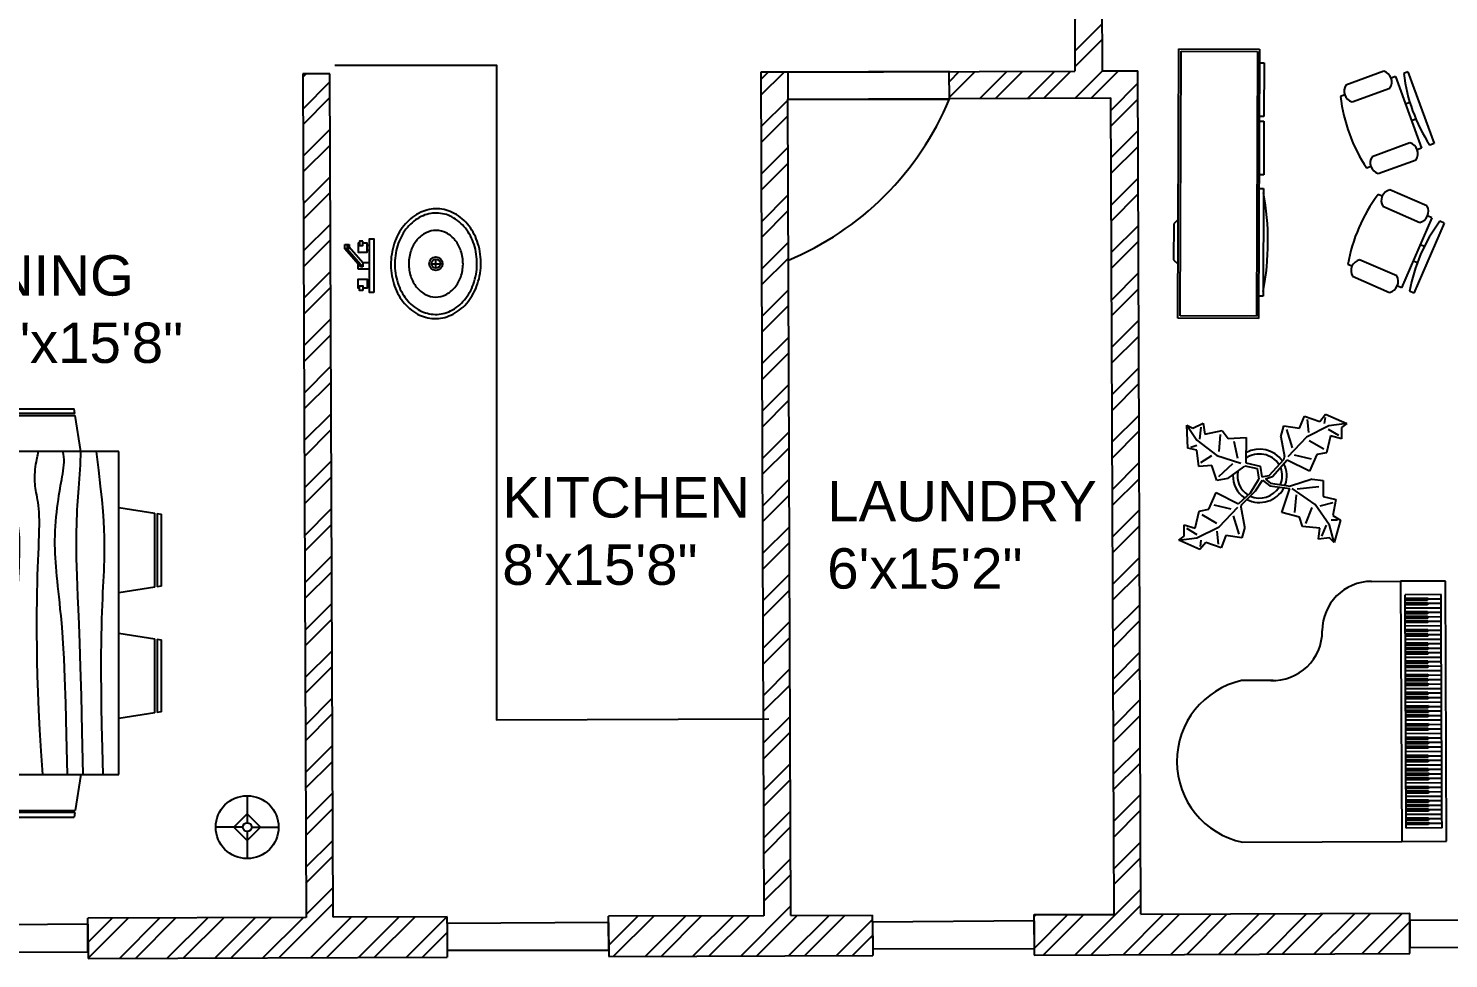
# Model space of a CAD drawing. Header units: inches. Extents: x -1353 to 3986, y -473 to 446.
# Drawn here: x 2347.5 to 2663.9, y 11.8 to 219.1 of the extents above; entities that cross this region are included whole.
import ezdxf

# ---------------------------------------------------------------- set-up
doc = ezdxf.new("R2010")
doc.units = ezdxf.units.IN
doc.header["$MEASUREMENT"] = 0
for name, color, linetype in [('Doors', 30, 'Continuous'), ('Objects', 7, 'Continuous'), ('Trails', 3, 'Continuous'), ('Wall', 1, 'Continuous'), ('Windows', 5, 'Continuous')]:
    doc.layers.add(name, color=color, linetype=linetype)
doc.styles.get("Standard").update_dxf_attribs({"font": 'arial.ttf'})
pattern_1 = [(45, (1040.77, 0), (-5.3033, 5.3033), []), (45, (1044.305, 0), (-5.3033, 5.3033), [])]

# ---------------------------------------------------------------- blocks, each defined once
blk = doc.blocks.new('Piano - Baby Grand')
at = {"linetype": 'Continuous'}
for p, q in [((-29, 8.250005), (-29, -27.249995)), ((7, 1.250005), (7, 8.250005)), ((29, -20.749995), (29, -27.249995)), ((-29, -27.249995), (-29, -37.249995)), ((29, -27.249995), (-29, -27.249995)), ((-26, -36.249995), (-26, -28.249995)), ((-26, -28.249995), (26, -28.249995)), ((-25.25, -33.249995), (-25.25, -28.249995)), ((-24.75, -28.249995), (-24.75, -33.249995)), ((-24.25, -33.249995), (-24.25, -28.249995)), ((-23.75, -28.249995), (-23.75, -33.249995)), ((-23, -36.249995), (-23, -28.249995)), ((-22.25, -33.249995), (-22.25, -28.249995)), ((-21.75, -28.249995), (-21.75, -33.249995)), ((-21.25, -33.249995), (-21.25, -28.249995)), ((-20.75, -28.249995), (-20.75, -33.249995)), ((-20.25, -33.249995), (-20.25, -28.249995)), ((-19.75, -28.249995), (-19.75, -33.249995)), ((-19, -36.249995), (-19, -28.249995)), ((-18.25, -33.249995), (-18.25, -28.249995)), ((-17.75, -28.249995), (-17.75, -33.249995)), ((-17.25, -33.249995), (-17.25, -28.249995)), ((-16.75, -28.249995), (-16.75, -33.249995)), ((-16, -36.249995), (-16, -28.249995)), ((-15.25, -33.249995), (-15.25, -28.249995)), ((-14.75, -28.249995), (-14.75, -33.249995)), ((-14.25, -33.249995), (-14.25, -28.249995)), ((-13.75, -28.249995), (-13.75, -33.249995)), ((-13.25, -33.249995), (-13.25, -28.249995)), ((-12.75, -28.249995), (-12.75, -33.249995)), ((-12, -36.249995), (-12, -28.249995)), ((-11.25, -33.249995), (-11.25, -28.249995)), ((-10.75, -28.249995), (-10.75, -33.249995)), ((-10.25, -33.249995), (-10.25, -28.249995)), ((-9.75, -28.249995), (-9.75, -33.249995)), ((-9, -36.249995), (-9, -28.249995)), ((-8.25, -33.249995), (-8.25, -28.249995)), ((-7.75, -28.249995), (-7.75, -33.249995)), ((-7.25, -33.249995), (-7.25, -28.249995)), ((-6.75, -28.249995), (-6.75, -33.249995)), ((-6.25, -33.249995), (-6.25, -28.249995)), ((-5.75, -28.249995), (-5.75, -33.249995)), ((-5, -36.249995), (-5, -28.249995)), ((-4.25, -33.249995), (-4.25, -28.249995)), ((-3.75, -28.249995), (-3.75, -33.249995)), ((-3.25, -33.249995), (-3.25, -28.249995)), ((-2.75, -28.249995), (-2.75, -33.249995)), ((-2, -36.249995), (-2, -28.249995)), ((-1.25, -33.249995), (-1.25, -28.249995)), ((-0.75, -28.249995), (-0.75, -33.249995)), ((-0.25, -33.249995), (-0.25, -28.249995)), ((0.25, -28.249995), (0.25, -33.249995)), ((0.75, -33.249995), (0.75, -28.249995)), ((1.25, -28.249995), (1.25, -33.249995)), ((2, -36.249995), (2, -28.249995)), ((2.75, -33.249995), (2.75, -28.249995)), ((3.25, -28.249995), (3.25, -33.249995)), ((3.75, -33.249995), (3.75, -28.249995)), ((4.25, -28.249995), (4.25, -33.249995)), ((5, -36.249995), (5, -28.249995)), ((5.75, -33.249995), (5.75, -28.249995)), ((6.25, -28.249995), (6.25, -33.249995)), ((6.75, -33.249995), (6.75, -28.249995)), ((7.25, -28.249995), (7.25, -33.249995)), ((7.75, -33.249995), (7.75, -28.249995)), ((8.25, -28.249995), (8.25, -33.249995)), ((9, -36.249995), (9, -28.249995)), ((9.75, -33.249995), (9.75, -28.249995)), ((10.25, -28.249995), (10.25, -33.249995)), ((10.75, -33.249995), (10.75, -28.249995)), ((11.25, -28.249995), (11.25, -33.249995)), ((12, -36.249995), (12, -28.249995)), ((12.75, -33.249995), (12.75, -28.249995)), ((13.25, -28.249995), (13.25, -33.249995)), ((13.75, -33.249995), (13.75, -28.249995)), ((14.25, -28.249995), (14.25, -33.249995)), ((14.75, -33.249995), (14.75, -28.249995)), ((15.25, -28.249995), (15.25, -33.249995)), ((16, -36.249995), (16, -28.249995)), ((16.75, -33.249995), (16.75, -28.249995)), ((17.25, -28.249995), (17.25, -33.249995)), ((17.75, -33.249995), (17.75, -28.249995)), ((18.25, -28.249995), (18.25, -33.249995)), ((19, -36.249995), (19, -28.249995)), ((19.75, -33.249995), (19.75, -28.249995)), ((20.25, -28.249995), (20.25, -33.249995)), ((20.75, -33.249995), (20.75, -28.249995)), ((21.25, -28.249995), (21.25, -33.249995)), ((21.75, -33.249995), (21.75, -28.249995)), ((22.25, -28.249995), (22.25, -33.249995)), ((23, -36.249995), (23, -28.249995)), ((23.75, -33.249995), (23.75, -28.249995)), ((24.25, -28.249995), (24.25, -33.249995)), ((24.75, -33.249995), (24.75, -28.249995)), ((25.25, -28.249995), (25.25, -33.249995)), ((26, -36.249995), (26, -28.249995)), ((29, -37.249995), (29, -27.249995)), ((-25, -33.249995), (-25.25, -33.249995)), ((-24.75, -33.249995), (-25, -33.249995)), ((-25, -36.249995), (-25, -33.249995)), ((-24, -33.249995), (-24.25, -33.249995)), ((-23.75, -33.249995), (-24, -33.249995)), ((-24, -36.249995), (-24, -33.249995)), ((-22, -33.249995), (-22.25, -33.249995)), ((-21.75, -33.249995), (-22, -33.249995)), ((-22, -36.249995), (-22, -33.249995)), ((-21, -33.249995), (-21.25, -33.249995)), ((-20.75, -33.249995), (-21, -33.249995)), ((-21, -36.249995), (-21, -33.249995)), ((-20, -33.249995), (-20.25, -33.249995)), ((-19.75, -33.249995), (-20, -33.249995)), ((-20, -36.249995), (-20, -33.249995)), ((-18, -33.249995), (-18.25, -33.249995)), ((-17.75, -33.249995), (-18, -33.249995)), ((-18, -36.249995), (-18, -33.249995)), ((-17, -33.249995), (-17.25, -33.249995)), ((-16.75, -33.249995), (-17, -33.249995)), ((-17, -36.249995), (-17, -33.249995)), ((-15, -33.249995), (-15.25, -33.249995)), ((-14.75, -33.249995), (-15, -33.249995)), ((-15, -36.249995), (-15, -33.249995)), ((-14, -33.249995), (-14.25, -33.249995)), ((-13.75, -33.249995), (-14, -33.249995)), ((-14, -36.249995), (-14, -33.249995)), ((-13, -33.249995), (-13.25, -33.249995)), ((-12.75, -33.249995), (-13, -33.249995)), ((-13, -36.249995), (-13, -33.249995)), ((-11, -33.249995), (-11.25, -33.249995)), ((-10.75, -33.249995), (-11, -33.249995)), ((-11, -36.249995), (-11, -33.249995)), ((-10, -33.249995), (-10.25, -33.249995)), ((-9.75, -33.249995), (-10, -33.249995)), ((-10, -36.249995), (-10, -33.249995)), ((-8, -33.249995), (-8.25, -33.249995)), ((-7.75, -33.249995), (-8, -33.249995)), ((-8, -36.249995), (-8, -33.249995)), ((-7, -33.249995), (-7.25, -33.249995)), ((-6.75, -33.249995), (-7, -33.249995)), ((-7, -36.249995), (-7, -33.249995)), ((-6, -33.249995), (-6.25, -33.249995)), ((-5.75, -33.249995), (-6, -33.249995)), ((-6, -36.249995), (-6, -33.249995)), ((-4, -33.249995), (-4.25, -33.249995)), ((-3.75, -33.249995), (-4, -33.249995)), ((-4, -36.249995), (-4, -33.249995)), ((-3, -33.249995), (-3.25, -33.249995)), ((-2.75, -33.249995), (-3, -33.249995)), ((-3, -36.249995), (-3, -33.249995)), ((-1, -33.249995), (-1.25, -33.249995)), ((-0.75, -33.249995), (-1, -33.249995)), ((-1, -36.249995), (-1, -33.249995)), ((0, -33.249995), (-0.25, -33.249995)), ((0.25, -33.249995), (0, -33.249995)), ((0, -36.249995), (0, -33.249995)), ((1, -33.249995), (0.75, -33.249995)), ((1.25, -33.249995), (1, -33.249995)), ((1, -36.249995), (1, -33.249995)), ((3, -33.249995), (2.75, -33.249995)), ((3.25, -33.249995), (3, -33.249995)), ((3, -36.249995), (3, -33.249995)), ((4, -33.249995), (3.75, -33.249995)), ((4.25, -33.249995), (4, -33.249995)), ((4, -36.249995), (4, -33.249995)), ((6, -33.249995), (5.75, -33.249995)), ((6.25, -33.249995), (6, -33.249995)), ((6, -36.249995), (6, -33.249995)), ((7, -33.249995), (6.75, -33.249995)), ((7.25, -33.249995), (7, -33.249995)), ((7, -36.249995), (7, -33.249995)), ((8, -33.249995), (7.75, -33.249995)), ((8.25, -33.249995), (8, -33.249995)), ((8, -36.249995), (8, -33.249995)), ((10, -33.249995), (9.75, -33.249995)), ((10.25, -33.249995), (10, -33.249995)), ((10, -36.249995), (10, -33.249995)), ((11, -33.249995), (10.75, -33.249995)), ((11.25, -33.249995), (11, -33.249995)), ((11, -36.249995), (11, -33.249995)), ((13, -33.249995), (12.75, -33.249995)), ((13.25, -33.249995), (13, -33.249995)), ((13, -36.249995), (13, -33.249995)), ((14, -33.249995), (13.75, -33.249995)), ((14.25, -33.249995), (14, -33.249995)), ((14, -36.249995), (14, -33.249995)), ((15, -33.249995), (14.75, -33.249995)), ((15.25, -33.249995), (15, -33.249995)), ((15, -36.249995), (15, -33.249995)), ((17, -33.249995), (16.75, -33.249995)), ((17.25, -33.249995), (17, -33.249995)), ((17, -36.249995), (17, -33.249995)), ((18, -33.249995), (17.75, -33.249995)), ((18.25, -33.249995), (18, -33.249995)), ((18, -36.249995), (18, -33.249995)), ((20, -33.249995), (19.75, -33.249995)), ((20.25, -33.249995), (20, -33.249995)), ((20, -36.249995), (20, -33.249995)), ((21, -33.249995), (20.75, -33.249995)), ((21.25, -33.249995), (21, -33.249995)), ((21, -36.249995), (21, -33.249995)), ((22, -33.249995), (21.75, -33.249995)), ((22.25, -33.249995), (22, -33.249995)), ((22, -36.249995), (22, -33.249995)), ((24, -33.249995), (23.75, -33.249995)), ((24.25, -33.249995), (24, -33.249995)), ((24, -36.249995), (24, -33.249995)), ((25, -33.249995), (24.75, -33.249995)), ((25.25, -33.249995), (25, -33.249995)), ((25, -36.249995), (25, -33.249995)), ((-29, -37.249995), (29, -37.249995)), ((-26, -36.249995), (-25, -36.249995)), ((-25, -36.249995), (-24, -36.249995)), ((-24, -36.249995), (-23, -36.249995)), ((-23, -36.249995), (-22, -36.249995)), ((-22, -36.249995), (-21, -36.249995)), ((-21, -36.249995), (-20, -36.249995)), ((-20, -36.249995), (-19, -36.249995)), ((-19, -36.249995), (-18, -36.249995)), ((-18, -36.249995), (-17, -36.249995)), ((-17, -36.249995), (-16, -36.249995)), ((-16, -36.249995), (-15, -36.249995)), ((-15, -36.249995), (-14, -36.249995)), ((-14, -36.249995), (-13, -36.249995)), ((-13, -36.249995), (-12, -36.249995)), ((-12, -36.249995), (-11, -36.249995)), ((-11, -36.249995), (-10, -36.249995)), ((-10, -36.249995), (-9, -36.249995)), ((-9, -36.249995), (-8, -36.249995)), ((-8, -36.249995), (-7, -36.249995)), ((-7, -36.249995), (-6, -36.249995)), ((-6, -36.249995), (-5, -36.249995)), ((-5, -36.249995), (-4, -36.249995)), ((-4, -36.249995), (-3, -36.249995)), ((-3, -36.249995), (-2, -36.249995)), ((-2, -36.249995), (-1, -36.249995)), ((-1, -36.249995), (0, -36.249995)), ((0, -36.249995), (1, -36.249995)), ((1, -36.249995), (2, -36.249995)), ((2, -36.249995), (3, -36.249995)), ((3, -36.249995), (4, -36.249995)), ((4, -36.249995), (5, -36.249995)), ((5, -36.249995), (6, -36.249995)), ((6, -36.249995), (7, -36.249995)), ((7, -36.249995), (8, -36.249995)), ((8, -36.249995), (9, -36.249995)), ((9, -36.249995), (10, -36.249995)), ((10, -36.249995), (11, -36.249995)), ((11, -36.249995), (12, -36.249995)), ((12, -36.249995), (13, -36.249995)), ((13, -36.249995), (14, -36.249995)), ((14, -36.249995), (15, -36.249995)), ((15, -36.249995), (16, -36.249995)), ((16, -36.249995), (17, -36.249995)), ((17, -36.249995), (18, -36.249995)), ((18, -36.249995), (19, -36.249995)), ((19, -36.249995), (20, -36.249995)), ((20, -36.249995), (21, -36.249995)), ((21, -36.249995), (22, -36.249995)), ((22, -36.249995), (23, -36.249995)), ((23, -36.249995), (24, -36.249995)), ((24, -36.249995), (25, -36.249995)), ((25, -36.249995), (26, -36.249995))]:
    blk.add_line(p, q, dxfattribs=at)
for centre, radius, start, end in [((-11, 4.327585), 18.42241, 12.29325, 167.7067), ((18, 1.250005), 11, 177.3974, 270), ((18, -20.749995), 11, 0, 90)]:
    blk.add_arc(centre, radius, start, end, dxfattribs=at)
blk = doc.blocks.new('Dining Set - 36 x 72 in.')
at = {"linetype": 'Continuous'}
for p, q in [((-22.2343, 26.00059), (-23.4847, 17.99762)), ((-22.2304, 26), (-5.7608, 26)), ((-22, 27.5), (-22.1562, 26.50042)), ((-5.8416, 26.5), (-22.1534, 26.5)), ((-22, 27.5), (-6, 27.5)), ((-5.8437, 26.49966), (-6, 27.5)), ((-4.5152, 17.99762), (-5.7655, 25.99926)), ((5.7657, 26.00059), (4.5153, 17.99762)), ((5.7696, 26), (22.2392, 26)), ((6, 27.5), (5.8438, 26.50042)), ((22.1584, 26.5), (5.8466, 26.5)), ((6, 27.5), (22, 27.5)), ((22.1563, 26.49966), (22, 27.5)), ((23.4848, 17.99762), (22.2345, 25.99926)), ((36, 18), (-36, 18)), ((-36, 18), (-36, -18)), ((36, -18), (36, 18)), ((-45.5, 8), (-44.5004, 8.15617)), ((-45.5, 8), (-45.5, -8)), ((-44.5, -8.15843), (-44.5, 8.15338)), ((-44.0006, 8.23428), (-35.9976, 9.48474)), ((-44, 8.23041), (-44, -8.23915)), ((44.0006, 8.23428), (35.9976, 9.48474)), ((44, 8.23041), (44, -8.23915)), ((44.5, -8.15843), (44.5, 8.15338)), ((45.5, 8), (44.5005, 8.15617)), ((45.5, 8), (45.5, -8)), ((-44.4997, -8.15631), (-45.5, -8)), ((-35.9976, -9.48476), (-43.9993, -8.2345)), ((35.9976, -9.48476), (43.9993, -8.2345)), ((44.4997, -8.15631), (45.5, -8)), ((-36, -18), (36, -18)), ((-22.2343, -26.0006), (-23.4847, -17.99762)), ((-4.5152, -17.99762), (-5.7655, -25.99928)), ((5.7657, -26.0006), (4.5153, -17.99762)), ((23.4848, -17.99762), (22.2345, -25.99928)), ((-22.2304, -26), (-5.7608, -26)), ((-22, -27.5), (-22.1562, -26.50044)), ((-5.8416, -26.5), (-22.1534, -26.5)), ((-22, -27.5), (-6, -27.5)), ((-5.8437, -26.49967), (-6, -27.5)), ((5.7696, -26), (22.2392, -26)), ((6, -27.5), (5.8438, -26.50044)), ((22.1584, -26.5), (5.8466, -26.5)), ((6, -27.5), (22, -27.5)), ((22.1563, -26.49967), (22, -27.5))]:
    blk.add_line(p, q, dxfattribs=at)
for points in [[(-36, 15), (-31.1772, 14.97754), (-26.8079, 14.91406), (-22.8538, 14.81543), (-19.276, 14.6875), (-16.0362, 14.53613), (-13.0957, 14.36718), (-10.4159, 14.18652), (-7.9583, 14), (-5.6904, 13.81315), (-3.6035, 13.63021), (-1.6954, 13.45508), (0.0365, 13.29166), (1.5945, 13.14388), (2.9811, 13.01562), (4.1988, 12.9108), (5.25, 12.83333), (6.1393, 12.78613), (6.8802, 12.76823), (7.4883, 12.77767), (7.9792, 12.8125), (8.3685, 12.87077), (8.6719, 12.95052), (8.9049, 13.0498), (9.0833, 13.16666), (9.2205, 13.29899), (9.3216, 13.44401), (9.3895, 13.59879), (9.4271, 13.76041), (9.4373, 13.92594), (9.4232, 14.09245), (9.3875, 14.257), (9.3333, 14.41666), (9.2638, 14.56917), (9.1836, 14.71484), (9.0975, 14.85465), (9.0104, 14.98958), (8.9272, 15.1206), (8.8529, 15.2487), (8.7922, 15.37483), (8.75, 15.5), (8.7305, 15.62467), (8.7344, 15.74739), (8.7617, 15.86621), (8.8125, 15.97916), (8.8867, 16.08431), (8.9844, 16.17968), (9.1055, 16.26334), (9.25, 16.33333), (9.4189, 16.38802), (9.6172, 16.42708), (9.8506, 16.45052), (10.125, 16.45833), (10.4463, 16.45052), (10.8203, 16.42708), (11.2529, 16.38802), (11.75, 16.33333), (12.3184, 16.26318), (12.9694, 16.17838), (13.7151, 16.07991), (14.5677, 15.96875), (15.5395, 15.84586), (16.6426, 15.71224), (17.8893, 15.56884), (19.2917, 15.41666), (20.859, 15.25667), (22.5879, 15.08984), (24.4721, 14.91715), (26.5052, 14.73958), (28.6809, 14.5581), (30.9929, 14.3737), (33.4347, 14.18733), (36, 14)], [(-36, 10), (-28.9766, 10.14274), (-23.1725, 10.20442), (-18.4241, 10.19775), (-14.5677, 10.13541), (-11.4399, 10.03011), (-8.877, 9.89453), (-6.7154, 9.74137), (-4.7917, 9.58333), (-2.9698, 9.43082), (-1.2246, 9.28515), (0.4415, 9.14534), (2.026, 9.01041), (3.5266, 8.87939), (4.9408, 8.7513), (6.266, 8.62516), (7.5, 8.5), (8.6411, 8.37549), (9.6914, 8.2539), (10.6538, 8.13818), (11.5312, 8.03125), (12.3267, 7.93603), (13.043, 7.85547), (13.6831, 7.79248), (14.25, 7.75), (14.7471, 7.7303), (15.1797, 7.73307), (15.5537, 7.75732), (15.875, 7.80208), (16.1494, 7.86637), (16.3828, 7.94922), (16.5811, 8.04964), (16.75, 8.16666), (16.8944, 8.29915), (17.0143, 8.44531), (17.1089, 8.60319), (17.1771, 8.77083), (17.218, 8.94629), (17.2305, 9.1276), (17.2137, 9.31282), (17.1667, 9.5), (17.0895, 9.6875), (16.987, 9.875), (16.8649, 10.0625), (16.7292, 10.25), (16.5856, 10.4375), (16.4401, 10.625), (16.2985, 10.8125), (16.1667, 11), (16.05, 11.18733), (15.9518, 11.3737), (15.8752, 11.5581), (15.8229, 11.73958), (15.798, 11.91715), (15.8034, 12.08984), (15.842, 12.25667), (15.9167, 12.41666), (16.0295, 12.56836), (16.1784, 12.70833), (16.3605, 12.83268), (16.5729, 12.9375), (16.8127, 13.01888), (17.0768, 13.07291), (17.3625, 13.0957), (17.6667, 13.08333), (17.9894, 13.03312), (18.3418, 12.94726), (18.7382, 12.82918), (19.1927, 12.68229), (19.7195, 12.51001), (20.3327, 12.31575), (21.0465, 12.10294), (21.875, 11.875), (22.8357, 11.63354), (23.959, 11.37304), (25.2786, 11.08618), (26.8282, 10.76562), (28.6414, 10.40405), (30.752, 9.99414), (33.1936, 9.52856), (36, 9)], [(-36, 5.5), (-30.7157, 5.3348), (-26.069, 5.20963), (-21.9946, 5.11767), (-18.4271, 5.05208), (-15.3009, 5.00602), (-12.5508, 4.97265), (-10.1112, 4.94515), (-7.9167, 4.91666), (-5.909, 4.88167), (-4.0586, 4.83984), (-2.3429, 4.79215), (-0.7396, 4.73958), (0.7739, 4.6831), (2.22, 4.6237), (3.6213, 4.56233), (5, 4.5), (6.373, 4.43782), (7.7344, 4.3776), (9.0723, 4.32129), (10.375, 4.27083), (11.6309, 4.22819), (12.8281, 4.19531), (13.9551, 4.17415), (15, 4.16666), (15.954, 4.17448), (16.819, 4.19791), (17.6001, 4.23698), (18.3021, 4.29166), (18.9299, 4.36198), (19.4883, 4.44791), (19.9823, 4.54948), (20.4167, 4.66666), (20.7969, 4.79899), (21.1302, 4.94401), (21.4245, 5.09879), (21.6875, 5.26041), (21.9271, 5.42594), (22.1511, 5.59245), (22.3672, 5.757), (22.5834, 5.91666), (22.8065, 6.06868), (23.0404, 6.21093), (23.2879, 6.34147), (23.5521, 6.45833), (23.8358, 6.55957), (24.142, 6.64323), (24.4735, 6.70735), (24.8334, 6.75), (25.2235, 6.76969), (25.642, 6.76692), (26.0858, 6.74267), (26.5521, 6.69791), (27.0379, 6.63362), (27.5404, 6.55078), (28.0565, 6.45036), (28.5834, 6.33333), (29.1242, 6.19987), (29.7071, 6.04687), (30.3661, 5.87044), (31.1354, 5.66666), (32.0493, 5.43164), (33.142, 5.16146), (34.4475, 4.85221), (36, 4.5)], [(-36, -1), (-30.7915, -0.6591), (-26.0195, -0.38216), (-21.6519, -0.16284), (-17.6563, 0.00521), (-14.0005, 0.12833), (-10.6523, 0.21289), (-7.5796, 0.26522), (-4.75, 0.29166), (-2.134, 0.29793), (0.2878, 0.28711), (2.5317, 0.26163), (4.6146, 0.22396), (6.5529, 0.17651), (8.3633, 0.12174), (10.0623, 0.06209), (11.6667, 0), (13.1899, -0.06201), (14.6341, -0.1211), (15.9982, -0.17432), (17.2813, -0.21875), (18.4823, -0.25147), (19.6003, -0.26953), (20.6343, -0.27002), (21.5834, -0.25), (22.4481, -0.20768), (23.2357, -0.14584), (23.9549, -0.06836), (24.6146, 0.02083), (25.2235, 0.11784), (25.7904, 0.21875), (26.3241, 0.31966), (26.8334, 0.41666), (27.3265, 0.50618), (27.8099, 0.58593), (28.2894, 0.65397), (28.7709, 0.70833), (29.2601, 0.74707), (29.763, 0.76823), (30.2855, 0.76985), (30.8334, 0.75), (31.4088, 0.70784), (31.9994, 0.64713), (32.589, 0.57275), (33.1615, 0.48958), (33.7008, 0.4025), (34.1908, 0.3164), (34.6153, 0.23616), (34.9584, 0.16666), (35.2099, 0.11165), (35.3848, 0.07031), (35.504, 0.04069), (35.5886, 0.02083), (35.6594, 0.00879), (35.7377, 0.0026), (35.8442, 0.00032), (36, 0)], [(-36, -6.5), (-27.1843, -6.31267), (-20.084, -6.1263), (-14.469, -5.9419), (-10.1094, -5.76042), (-6.7752, -5.58285), (-4.2363, -5.41016), (-2.2629, -5.24333), (-0.625, -5.08334), (0.8708, -4.93099), (2.2715, -4.78646), (3.5872, -4.64974), (4.8281, -4.52084), (6.0046, -4.39974), (7.127, -4.28646), (8.2053, -4.18099), (9.25, -4.08334), (10.2705, -3.99382), (11.2734, -3.91407), (12.2647, -3.84603), (13.25, -3.79167), (14.2354, -3.75293), (15.2266, -3.73177), (16.2295, -3.73015), (17.25, -3.75), (18.2912, -3.79248), (19.3451, -3.85547), (20.4009, -3.93604), (21.4479, -4.03125), (22.4754, -4.13819), (23.4727, -4.25391), (24.4289, -4.37549), (25.3334, -4.5), (26.1785, -4.62492), (26.9694, -4.74935), (27.7145, -4.87281), (28.4219, -4.99479), (29.1, -5.11483), (29.7572, -5.23242), (30.4016, -5.34709), (31.0417, -5.45834), (31.6837, -5.56437), (32.3262, -5.65821), (32.9658, -5.73153), (33.599, -5.77604), (34.2224, -5.78345), (34.8327, -5.74545), (35.4264, -5.65373), (36, -5.5)], [(-36, -10), (-26.4022, -9.81299), (-18.4675, -9.62891), (-11.9839, -9.45069), (-6.7396, -9.28125), (-2.5226, -9.12354), (0.8789, -8.98047), (3.6769, -8.85498), (6.0833, -8.75), (8.2767, -8.66765), (10.3021, -8.60677), (12.1712, -8.56543), (13.8958, -8.54167), (15.4876, -8.53353), (16.9583, -8.53907), (18.3197, -8.55632), (19.5834, -8.58334), (20.7616, -8.61841), (21.8685, -8.66081), (22.9188, -8.71004), (23.9271, -8.76563), (24.9081, -8.82707), (25.8763, -8.89388), (26.8465, -8.96558), (27.8334, -9.04167), (28.8474, -9.12118), (29.8828, -9.20117), (30.93, -9.27824), (31.9792, -9.34896), (33.0205, -9.40991), (34.0443, -9.45768), (35.0407, -9.48885), (36, -9.5)], [(-36, -14.5), (-30.0881, -14.33513), (-25.0332, -14.21224), (-20.7312, -14.12647), (-17.0781, -14.07292), (-13.97, -14.04671), (-11.3027, -14.04297), (-8.9724, -14.05681), (-6.875, -14.08334), (-4.9224, -14.11833), (-3.0905, -14.16016), (-1.3709, -14.20785), (0.2448, -14.26042), (1.7647, -14.3169), (3.1973, -14.3763), (4.5507, -14.43767), (5.8333, -14.5), (7.0554, -14.5621), (8.235, -14.62175), (9.3922, -14.67652), (10.5469, -14.72396), (11.7192, -14.76164), (12.929, -14.78711), (14.1965, -14.79794), (15.5417, -14.79167), (16.9933, -14.76424), (18.6152, -14.70508), (20.4804, -14.60197), (22.6615, -14.44271), (25.2312, -14.21509), (28.2624, -13.9069), (31.8277, -13.50594), (36, -13)]]:
    blk.add_lwpolyline(points, dxfattribs=at)
blk = doc.blocks.new('Lamp - Table')
at = {"linetype": 'Continuous'}
for p, q in [((0, 7), (0, 1)), ((-1, 0), (-7, 0)), ((0, 3), (-3, 0)), ((-3, 0), (0, -3)), ((3, 0), (0, 3)), ((0, -3), (3, 0)), ((1, 0), (7, 0)), ((0, -1), (0, -7))]:
    blk.add_line(p, q, dxfattribs=at)
for radius in [7, 1]:
    blk.add_circle((0, 0), radius, dxfattribs=at)
blk = doc.blocks.new('Faucet - kit sink front')
for p, q in [((-0.25, 3), (3.75, 6.5)), ((3.75, 6), (3.75, 6.5)), ((3.75, 6.5), (4.75, 6.5)), ((4.75, 6.5), (4.75, 6)), ((-0.75, 3.5), (0.3192, 3.5)), ((-0.75, 1), (-0.75, 3.5)), ((3.75, 6), (-0.25, 2.5)), ((4.1921, 5.5041), (0.75, 2.5)), ((3.75, 5.5), (3.75, 6)), ((4.75, 6), (3.75, 6)), ((4.75, 5.5), (3.75, 5.5)), ((4.75, 6), (4.75, 5.5)), ((-4.5, 1), (-4.5, 1.5)), ((-3.5, 1.5), (-3.5, 1)), ((-0.25, 2.5), (-0.25, 3)), ((0.75, 2.5), (-0.25, 2.5)), ((0.75, 2.5), (0.75, 1)), ((3.5, 1.5), (3.5, 1)), ((4.5, 1), (4.5, 1.5))]:
    blk.add_line(p, q)
for points in [[(-5.5, 2.5), (-5.5, 3.25), (-4.5, 3.25), (-4.5, 2.5)], [(5.5, 2.5), (5.5, 3.25), (4.5, 3.25), (4.5, 2.5)], [(-6, 0), (-6, 1), (6, 1), (6, 0)]]:
    blk.add_lwpolyline(points, close=True)
for points in [[(-5, 3.2513), (-5, 3.5), (-3, 3.5), (-3, 1.5), (-5, 1.5), (-5, 2.5)], [(5, 3.2513), (5, 3.5), (3, 3.5), (3, 1.5), (5, 1.5), (5, 2.5)]]:
    blk.add_lwpolyline(points)
blk = doc.blocks.new('Sink - Oval top')
for p, q in [((-1, 0), (1, 0)), ((0, 1), (0, -1))]:
    blk.add_line(p, q)
at = {"linetype": 'Continuous'}
for points in [[(-12.23, 0.39, 0.117634), (-11.46, -3.36, 0.104469), (-8.88, -6.8, 0.090016), (-5.08, -9.07, 0.08192), (-0.32, -10.02, 0.08192), (4.49, -9.38, 0.090016), (8.42, -7.36, 0.104469), (11.22, -4.09, 0.117634), (12.23, -0.39, 0.117634), (11.46, 3.36, 0.104469), (8.88, 6.8, 0.090016), (5.08, 9.07, 0.08192), (0.32, 10.02, 0.08192), (-4.49, 9.38, 0.090016), (-8.42, 7.36, 0.104469), (-11.22, 4.09, 0.117634)], [(-11.29, 0.16, 0.118622), (-10.52, -3.25, 0.104678), (-8.07, -6.36, 0.089562), (-4.54, -8.37, 0.081185), (-0.13, -9.15, 0.081185), (4.3, -8.49, 0.089562), (7.89, -6.58, 0.104678), (10.42, -3.55, 0.118622), (11.29, -0.16, 0.118622), (10.52, 3.25, 0.104678), (8.07, 6.36, 0.089562), (4.54, 8.37, 0.081185), (0.13, 9.15, 0.081185), (-4.3, 8.49, 0.089562), (-7.89, 6.58, 0.104678), (-10.42, 3.55, 0.118622)], [(-7.42, 0.08, 0.118283), (-6.91, -2.17, 0.104607), (-5.29, -4.21, 0.089718), (-2.97, -5.53, 0.081436), (-0.07, -6.04, 0.081436), (2.84, -5.59, 0.089718), (5.2, -4.33, 0.104607), (6.86, -2.32, 0.118283), (7.42, -0.08, 0.118283), (6.91, 2.17, 0.104607), (5.29, 4.21, 0.089718), (2.97, 5.53, 0.081436), (0.07, 6.04, 0.081436), (-2.84, 5.59, 0.089718), (-5.2, 4.33, 0.104607), (-6.86, 2.32, 0.118283)]]:
    blk.add_lwpolyline(points, format="xyb", close=True, dxfattribs=at)
for radius in [1.5, 1]:
    blk.add_circle((0, 0), radius)
blk = doc.blocks.new('Entertainment Center')
at = {"linetype": 'Continuous'}
for p, q in [((-4, 0), (-5, -1)), ((4, 0), (-4, 0)), ((5, -1), (4, 0)), ((-17, -19), (-17, -1)), ((-17, -1), (43, -1)), ((-16.5, -18.5), (-16.5, -1.5)), ((-16.5, -1.5), (42.5, -1.5)), ((42.5, -1.5), (42.5, -18.5)), ((43, -1), (43, -19)), ((42.5, -18.5), (-16.5, -18.5)), ((43, -19), (-17, -19)), ((-12, -20), (-12, -19)), ((12, -20), (-12, -20)), ((12, -19), (12, -20)), ((15, -20), (15, -19)), ((27, -20), (15, -20)), ((27, -19), (27, -20)), ((28, -20), (28, -19)), ((40, -20), (28, -20)), ((40, -19), (40, -20))]:
    blk.add_line(p, q, dxfattribs=at)
blk.add_arc((0, 40), 61, 259.6111, 280.3889, dxfattribs=at)
blk = doc.blocks.new('Chair - Desk')
at = {"linetype": 'Continuous'}
for p, q in [((-8.5, 0), (-8.5, -1)), ((-8.5, 0), (8.5, 0)), ((8.5, 0), (8.5, -1)), ((-8.5, -3), (-8.5, -4)), ((-8.5, -3), (8.5, -3)), ((-2, -3), (-2, -1.9355)), ((2, -1.9576), (2, -3)), ((8.5, -3), (8.5, -4)), ((-10.5, -5), (-10.5, -14)), ((-6.5, -14), (-6.5, -5)), ((6.5, -5), (6.5, -14)), ((10.5, -14), (10.5, -5)), ((-8.5, -15), (-8.5, -16)), ((8.5, -15), (8.5, -16))]:
    blk.add_line(p, q, dxfattribs=at)
for centre, radius, start, end in [((0, 34.625), 36.625, 256.5803, 283.4197), ((-8.5, -6.5), 2.5, 36.8699, 143.1301), ((8.5, -6.5), 2.5, 36.8699, 143.1301), ((-8.5, -12.5), 2.5, 216.8699, 323.1301), ((8.5, -12.5), 2.5, 216.8699, 323.1301), ((0, 19.625), 36.625, 256.5803, 283.4197)]:
    blk.add_arc(centre, radius, start, end, dxfattribs=at)
blk = doc.blocks.new('Plant - Rubber or Philodendron')
at = {"linetype": 'Continuous'}
for p, q in [((8.8871, 10.7908), (9.9809, 13.4933)), ((9.9809, 13.4933), (13.3837, 12.301)), ((10.5828, 12.6946), (10.8893, 9.7953)), ((13.3837, 12.301), (14.68, 13.9039)), ((14.5816, 13.2037), (14.3848, 11.8033)), ((14.68, 13.9039), (19.3848, 11.8146)), ((-16.2005, 11.4774), (-13.9899, 8.1064)), ((-16.2005, 11.4774), (-14.8639, 10.7964)), ((-16.0159, 6.3329), (-16.2005, 11.4774)), ((-14.8639, 10.7964), (-12.6195, 11.8975)), ((-13.3174, 8.325), (-13.0735, 11.0065)), ((-12.6195, 11.8975), (-12.1909, 9.4345)), ((-12.1909, 9.4345), (-8.3829, 10.3)), ((-8.3829, 10.3), (-7.0549, 8.501)), ((4.6914, 8.8812), (5.3859, 11.2828)), ((5.3859, 11.2828), (8.8871, 10.7908)), ((5.9878, 10.4842), (7.1971, 6.3869)), ((15.3859, 11.3055), (10.3916, 8.7942)), ((15.2875, 10.6053), (17.5907, 9.2105)), ((19.3848, 11.8146), (15.3859, 11.3055)), ((19.3848, 11.8146), (18.1868, 10.9119)), ((18.1868, 10.9119), (18.1925, 8.4119)), ((-14.0069, 5.8704), (-16.0159, 6.3329)), ((-15.3434, 6.5514), (-13.9984, 6.9884)), ((-13.9899, 8.1064), (-9.5434, 4.7185)), ((-8.8369, 9.409), (-9.0894, 5.6095)), ((-7.0549, 8.501), (-3.0284, 8.6941)), ((-4.8529, 4.012), (-5.7184, 7.82)), ((-3.0284, 8.6941), (-3.0709, 3.1041)), ((4.6914, 8.8812), (5.5014, 4.4831)), ((10.3916, 8.7942), (6.2847, 4.4028)), ((14.2977, 6.1031), (10.9934, 7.9956)), ((15.7909, 9.1065), (14.8995, 5.3044)), ((18.1925, 8.4119), (15.7909, 9.1065)), ((-13.5868, 2.2894), (-14.0069, 5.8704)), ((-13.1329, 3.1804), (-10.6614, 4.727)), ((-9.5434, 4.7185), (-4.1917, 2.9888)), ((2.1141, 0.2298), (5.4346, 3.9146)), ((6.1032, 3.6844), (2.8262, -0.031)), ((5.4346, 3.9146), (5.5014, 4.4831)), ((11.1089, 1.1958), (6.1032, 3.6844)), ((7.7005, 4.8881), (11.5025, 3.9967)), ((12.7005, 4.8994), (11.1089, 1.1958)), ((14.8995, 5.3044), (12.7005, 4.8994)), ((-10.6784, 2.491), (-13.5868, 2.2894)), ((-9.5858, -0.8715), (-10.6784, 2.491)), ((-9.1318, 0.0195), (-5.9793, 2.9025)), ((-7.1228, -0.443), (-3.5248, 2.2131)), ((-3.5248, 2.2131), (-3.3011, 2.4355)), ((-3.3011, 2.4355), (-0.5306, 1.7947)), ((-3.0709, 3.1041), (0.0797, 2.3163)), ((-0.5306, 1.7947), (-0.2255, -0.5527)), ((-0.5306, 1.7947), (-0.5306, 1.7947)), ((0.0797, 2.3163), (0.4866, -0.031)), ((0.4866, -0.031), (2.1141, 0.2298)), ((-7.1228, -0.443), (-9.5858, -0.8715)), ((-4.0579, -6.2781), (-0.9375, -3.1608)), ((-2.019, -3.6148), (-0.2255, -0.5527)), ((-0.9375, -3.1608), (0.5883, -0.8135)), ((0.5883, -0.8135), (2.2447, -2.0916)), ((2.8262, -0.031), (1.3003, -0.5527)), ((1.3003, -0.5527), (2.4193, -1.4655)), ((2.2447, -2.0916), (6.7108, -2.6626)), ((2.4193, -1.4655), (6.895, -2.1175)), ((4.943, -7.9659), (6.7108, -2.6626)), ((11.6605, -0.5413), (6.895, -2.1175)), ((12.3677, -6.1981), (7.219, -2.6772)), ((8.3544, -2.7453), (13.1973, -2.1704)), ((11.6605, -0.5413), (14.1354, -0.8948)), ((14.1354, -0.8948), (14.1354, -4.4304)), ((-11.3237, -7.2629), (-9.7321, -3.5593)), ((-9.7321, -3.5593), (-4.7264, -6.0479)), ((-2.019, -3.6148), (-4.7264, -6.0479)), ((-4.1246, -6.8466), (-4.0579, -6.2781)), ((8.125, -4.0768), (7.7715, -7.9659)), ((15.5496, -10.7943), (12.3677, -6.1981)), ((16.2567, -5.8446), (13.4283, -6.5517)), ((14.1354, -4.4304), (16.9638, -5.1375)), ((16.9638, -5.1375), (16.2567, -8.673)), ((-14.4141, -11.4699), (-13.5228, -7.6679)), ((-13.5228, -7.6679), (-11.3237, -7.2629)), ((-12.921, -8.4665), (-9.6166, -10.359)), ((-6.3237, -7.2516), (-10.1257, -6.3602)), ((-9.0148, -11.1577), (-4.9047, -6.8122)), ((-4.611, -12.8477), (-5.8203, -8.7504)), ((-3.3146, -11.2447), (-4.1246, -6.8466)), ((8.8321, -9.0266), (4.943, -7.9659)), ((9.5392, -11.1479), (8.8321, -9.0266)), ((10.2463, -10.4408), (11.6605, -6.9053)), ((16.2567, -8.673), (18.0245, -9.7337)), ((-16.8157, -10.7754), (-14.4141, -11.4699)), ((-16.8101, -13.2754), (-16.8157, -10.7754)), ((-13.9107, -12.9688), (-16.2139, -11.574)), ((-14.0091, -13.669), (-9.0148, -11.1577)), ((-9.206, -15.0581), (-9.5126, -12.1588)), ((-3.3146, -11.2447), (-4.0092, -13.6463)), ((13.4283, -11.5015), (9.5392, -11.1479)), ((13.0748, -13.9763), (13.4283, -11.5015)), ((14.8425, -10.7943), (13.7819, -13.2692)), ((16.6103, -14.6834), (15.5496, -10.7943)), ((17.3174, -9.7337), (15.9032, -9.7337)), ((18.0245, -9.7337), (16.6103, -14.6834)), ((-18.008, -14.1781), (-16.8101, -13.2754)), ((-18.008, -14.1781), (-14.0091, -13.669)), ((-13.3032, -16.2674), (-18.008, -14.1781)), ((-12.0069, -14.6645), (-13.3032, -16.2674)), ((-13.2048, -15.5672), (-13.008, -14.1668)), ((-8.6042, -15.8568), (-12.0069, -14.6645)), ((-7.5103, -13.1543), (-8.6042, -15.8568)), ((-4.0092, -13.6463), (-7.5103, -13.1543)), ((15.5496, -13.6228), (13.0748, -13.9763)), ((16.6103, -14.6834), (15.5496, -13.6228))]:
    blk.add_line(p, q, dxfattribs=at)
for centre, radius, start, end in [((0, 0), 6.1275, 34.37569, 120.1028), ((-0.0601, -0.2075), 5.2461, 33.82192, 124.9414), ((0.0308, 0.1664), 6, 178.6147, 235.1169), ((0.0308, 0.1664), 5, 168.1647, 238.6725), ((-0.2664, 0.1682), 5.2775, 338.4094, 20.03007), ((-0.098, 0.1364), 6.1288, 341.2017, 26.09184), ((-0.0234, 0.3825), 6.1492, 242.5812, 331.2714), ((-0.1102, 0.4886), 5.2883, 247.3711, 327.472)]:
    blk.add_arc(centre, radius, start, end, dxfattribs=at)

msp = doc.modelspace()

# ---------------------------------------------------------------- hatches: boundary and pattern name
at = {"layer": 'Objects', "true_color": 0x7aafdf}
h = msp.add_hatch(dxfattribs=at)
h.set_pattern_fill('ANSI32', color=143, scale=20)
h.set_pattern_definition(pattern_1)
h.paths.add_polyline_path([(2655.22, 21.87), (2595.36, 21.65), (2594.66, 209.65), (2588.66, 209.62), (2586.68, 209.62), (2586.56, 237.82), (2580.55, 237.8), (2580.66, 209.59), (2552.66, 209.49), (2552.68, 203.49), (2588.68, 203.62), (2589.36, 21.62), (2571.57, 21.56), (2571.57, 20.18), (2571.62, 14.04), (2571.6, 14.04), (2571.6, 12.56), (2655.28, 12.87)])
h = msp.add_hatch(dxfattribs=at)
h.set_pattern_fill('ANSI32', color=143, scale=20)
h.set_pattern_definition(pattern_1)
h.paths.add_polyline_path([(2440.77, 19.61), (2440.77, 21.06), (2415.37, 20.97), (2414.66, 208.97), (2408.66, 208.94), (2409.37, 20.95), (2360.72, 20.76), (2360.73, 19.43), (2360.79, 11.76), (2440.8, 12.06)])
h = msp.add_hatch(dxfattribs=at)
h.set_pattern_fill('ANSI32', color=143, scale=20)
h.set_pattern_definition(pattern_1)
h.paths.add_polyline_path([(2535.57, 19.91), (2535.57, 21.42), (2517.37, 21.35), (2516.68, 203.35), (2516.66, 209.35), (2510.66, 209.33), (2511.37, 21.33), (2476.77, 21.2), (2476.77, 19.81), (2476.81, 13.68), (2476.79, 13.68), (2476.8, 12.2), (2535.63, 12.42)])

# ---------------------------------------------------------------- linework, layer by layer
at = {"layer": 'Doors'}
msp.add_lwpolyline([(2516.68, 203.35), (2552.68, 203.35), (2552.66, 209.49), (2516.66, 209.35)], close=True, dxfattribs=at)
at = {"layer": 'Objects'}
msp.add_lwpolyline([(2415.77, 210.92), (2451.77, 210.92), (2451.77, 64.95), (2512.46, 65.17)], dxfattribs=at)
at = {"layer": 'Trails'}
msp.add_arc((2491.22, 228.81), 66.52, 292.5, 337.5, dxfattribs=at)
at = {"layer": 'Wall'}
for p, q in [((2580.41, 273.79), (2580.66, 209.59)), ((2586.41, 273.82), (2586.68, 209.62)), ((2414.66, 208.97), (2408.66, 208.94)), ((2408.66, 208.94), (2409.37, 20.95)), ((2415.37, 20.97), (2414.66, 208.97)), ((2516.66, 209.35), (2510.66, 209.33)), ((2510.66, 209.33), (2511.37, 21.33)), ((2516.66, 209.35), (2580.66, 209.59)), ((2586.68, 209.62), (2588.66, 209.62)), ((2588.66, 209.62), (2594.66, 209.65)), ((2595.36, 21.65), (2594.66, 209.65)), ((2516.66, 203.35), (2588.68, 203.62)), ((2517.37, 21.35), (2516.68, 203.35)), ((2589.36, 21.62), (2588.68, 203.62)), ((2409.37, 20.95), (2360.72, 20.76)), ((2360.73, 19.43), (2360.72, 20.76)), ((2360.73, 19.43), (2360.79, 11.76)), ((2440.77, 21.06), (2415.37, 20.97)), ((2440.77, 19.61), (2440.77, 21.06)), ((2440.77, 19.61), (2440.8, 12.06)), ((2511.37, 21.33), (2476.77, 21.2)), ((2476.77, 19.81), (2476.77, 21.2)), ((2476.77, 19.81), (2476.8, 12.2)), ((2517.37, 21.35), (2535.57, 21.42)), ((2535.57, 19.91), (2535.57, 21.42)), ((2535.57, 19.91), (2535.63, 12.42)), ((2571.57, 21.56), (2589.36, 21.62)), ((2571.57, 20.18), (2571.57, 21.56)), ((2571.57, 20.18), (2571.6, 12.56)), ((2595.36, 21.65), (2655.22, 21.87)), ((2655.28, 12.87), (2655.22, 21.87)), ((2571.6, 12.56), (2655.28, 12.87)), ((2360.79, 11.76), (2440.8, 12.06)), ((2476.8, 12.2), (2535.63, 12.42))]:
    msp.add_line(p, q, dxfattribs=at)
at = {"layer": 'Windows'}
for points in [[(2324.77, 13.16), (2360.77, 13.3), (2360.73, 19.43), (2324.73, 19.16)], [(2440.81, 13.61), (2476.81, 13.68), (2476.77, 19.81), (2440.77, 19.61)], [(2535.62, 13.91), (2571.62, 14.04), (2571.57, 20.18), (2535.57, 19.91)], [(2655.27, 14.23), (2691.27, 14.37), (2691.23, 20.5), (2655.23, 20.23)]]:
    msp.add_lwpolyline(points, close=True, dxfattribs=at)

# ---------------------------------------------------------------- block references
at = {"layer": 'Objects'}
for name, p, rotation in [('Entertainment Center', (2602.64, 171.51), 89.78449466244653), ('Chair - Desk', (2657.76, 201.4), 290.0344555991108), ('Chair - Desk', (2659.5, 167.91), 246.6101777069051), ('Sink - Oval top', (2438.28, 166.64), 90), ('Faucet - kit sink front', (2424.48, 166.19), 89.99999999999999), ('Dining Set - 36 x 72 in.', (2349.68, 88.79), 90), ('Piano - Baby Grand', (2626.07, 66.75), 90.24469844164751)]:
    msp.add_blockref(name, p, dxfattribs=dict(at, rotation=rotation))
for name, p in [('Plant - Rubber or Philodendron', (2621.81, 119.19)), ('Lamp - Table', (2396.24, 41.06))]:
    msp.add_blockref(name, p, dxfattribs=at)

# ---------------------------------------------------------------- texts
at = {"layer": 'Objects', "char_height": 9, "attachment_point": 1}
for s, insert in [('DINING\\P9\'4"x15\'8"', (2327, 168.53)), ('KITCHEN\\P8\'x15\'8"', (2453.07, 119.07)), ('LAUNDRY\\P6\'x15\'2"', (2525.46, 118.23))]:
    msp.add_mtext(s, dxfattribs=dict(at, insert=insert))

doc.saveas('drawing.dxf')
